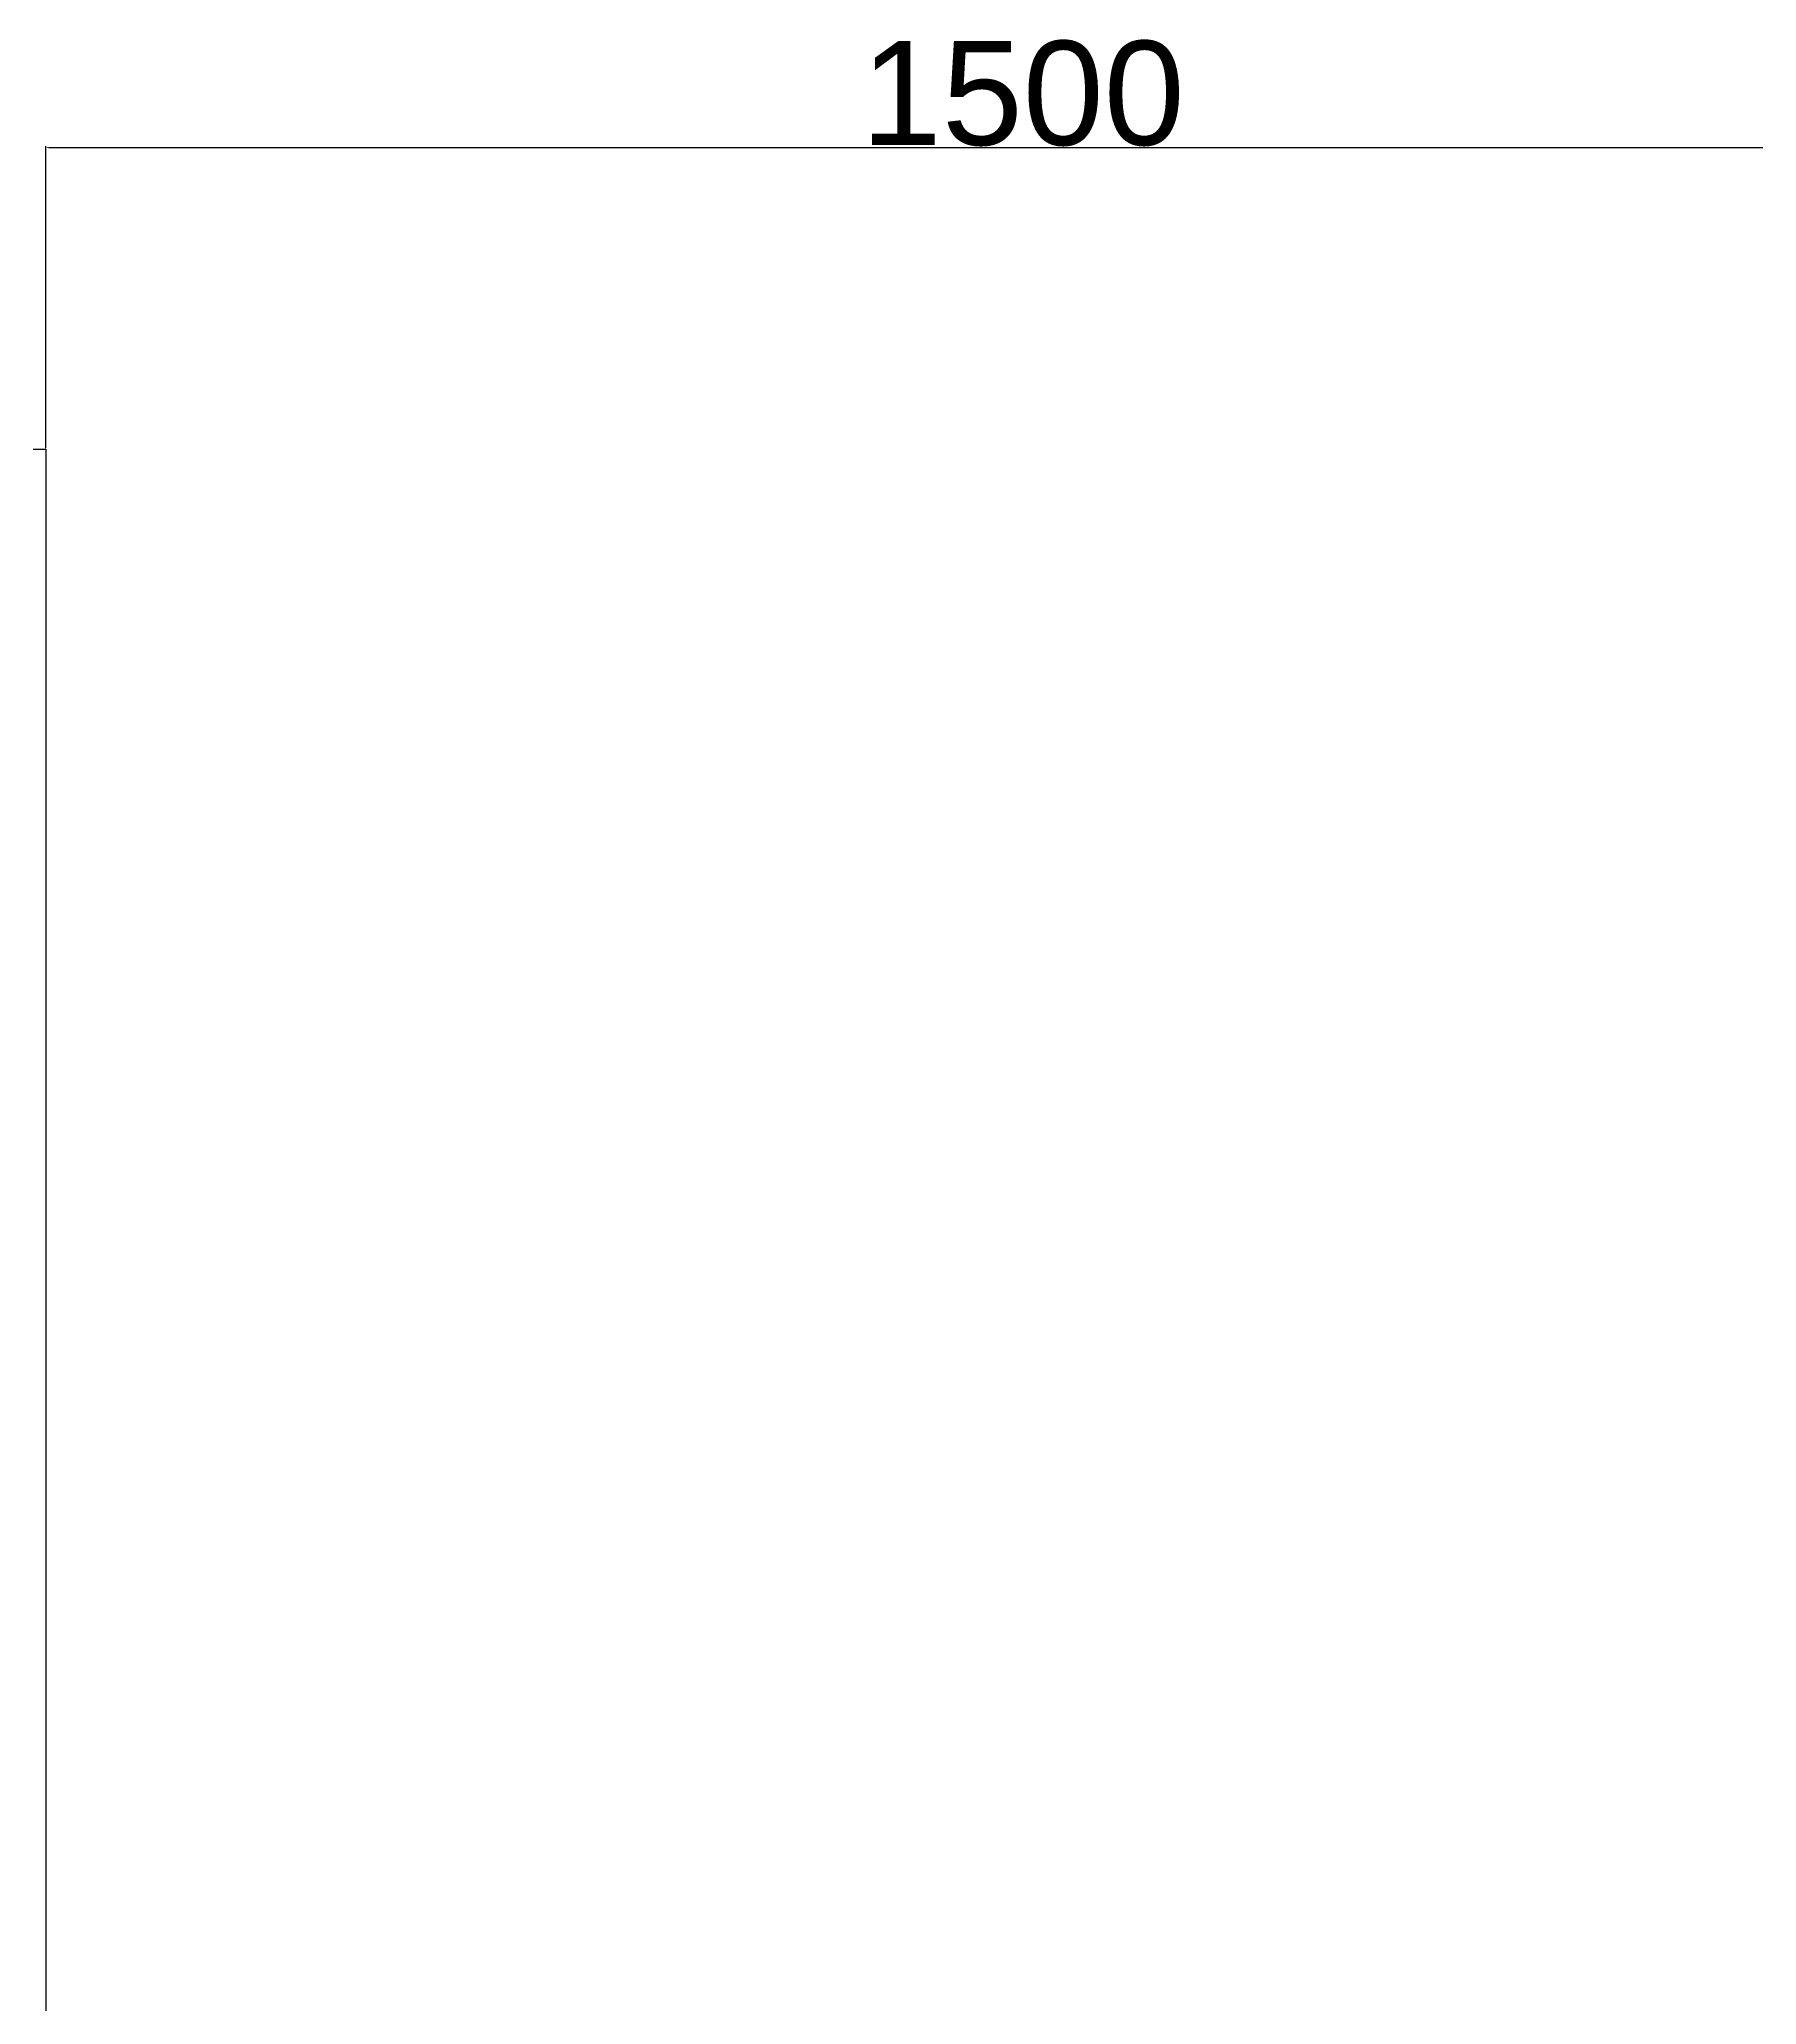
# Model space of a CAD drawing. Header units: millimetres. Extents: x 185509 to 291328, y 95263 to 331092.
# Drawn here: x 251346 to 252664, y 172373 to 173882 of the extents above; entities that cross this region are included whole.
import ezdxf

# ---------------------------------------------------------------- set-up
doc = ezdxf.new("R2010")
doc.units = ezdxf.units.MM
doc.styles.get("Standard").update_dxf_attribs({"font": 'arial.ttf'})
doc.dimstyles.new('ISO-25', dxfattribs={"dimtxt": 2.5, "dimasz": 2.5, "dimexe": 1.25, "dimexo": 0.625, "dimtad": 1, "dimtxsty": 'Standard', "dimcen": 2.5, "dimadec": 0, "dimazin": 0, "dimtfac": 1, "dimtmove": 0, "dimatfit": 3, "dimfxl": 1, "dimarcsym": 0})

# ---------------------------------------------------------------- blocks, each defined once
blk = doc.blocks.new('*D99')
at = {"color": 0, "lineweight": -2, "transparency": 16777216}
for p, q in [((251351.1, 173567.6), (251351.1, 173799.6)), ((252848.6, 173798.3), (251353.6, 173798.3)), ((252851.1, 173567.6), (252851.1, 173799.6))]:
    blk.add_line(p, q, dxfattribs=at)
at = {"color": 0, "transparency": 16777216}
for points in [[(251353.6, 173798.8), (251353.6, 173797.9), (251351.1, 173798.3)], [(252848.6, 173798.8), (252848.6, 173797.9), (252851.1, 173798.3)]]:
    blk.add_solid(points, dxfattribs=at)
at = {"layer": 'Defpoints', "color": 0, "transparency": 16777216}
for p in [(251351.1, 173798.3), (251351.1, 173567), (252851.1, 173567)]:
    blk.add_point(p, dxfattribs=at)
at = {"color": 0, "transparency": 16777216, "insert": (252101.1, 173839.8), "char_height": 2.5, "attachment_point": 5}
blk.add_mtext('{\\H32x;1500}', dxfattribs=at)

msp = doc.modelspace()

# ---------------------------------------------------------------- linework, layer by layer
msp.add_lwpolyline([(250686.029, 171183.003), (250686.029, 173567.003), (251351.1, 173567.003), (251351.1, 171183.003)], close=True)

# ---------------------------------------------------------------- dimensions: what is measured, and where the dimension line sits
dim = msp.add_linear_dim(base=(251351.1, 173798.336), p1=(252851.1, 173567.003), p2=(251351.1, 173567.003), angle=180, text='{\\H32x;<>}', dimstyle='ISO-25')
dim.commit()
dim.dimension.update_dxf_attribs({"geometry": '*D99', "text_midpoint": (252101.1, 173839.807)})

doc.saveas('drawing.dxf')
